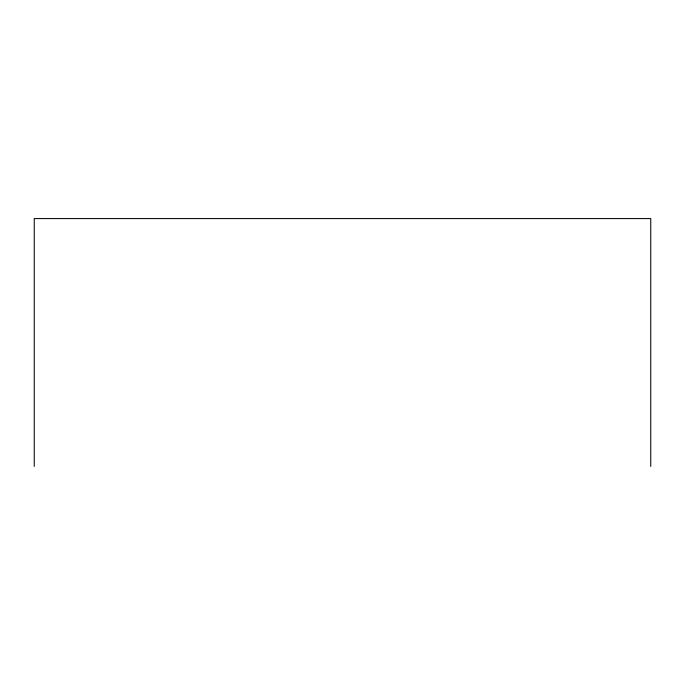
<?xml version="1.0" encoding="UTF-8"?>
<svg xmlns="http://www.w3.org/2000/svg" width="685" height="685" viewBox="0 0 685 685"><rect width="100%" height="100%" fill="white"/><g stroke="black" fill="none" stroke-linecap="round" stroke-linejoin="round"><path stroke-width="1.03" d="M650.75 466.425L650.75 218.575L34.25 218.575L34.25 466.425"/></g></svg>
